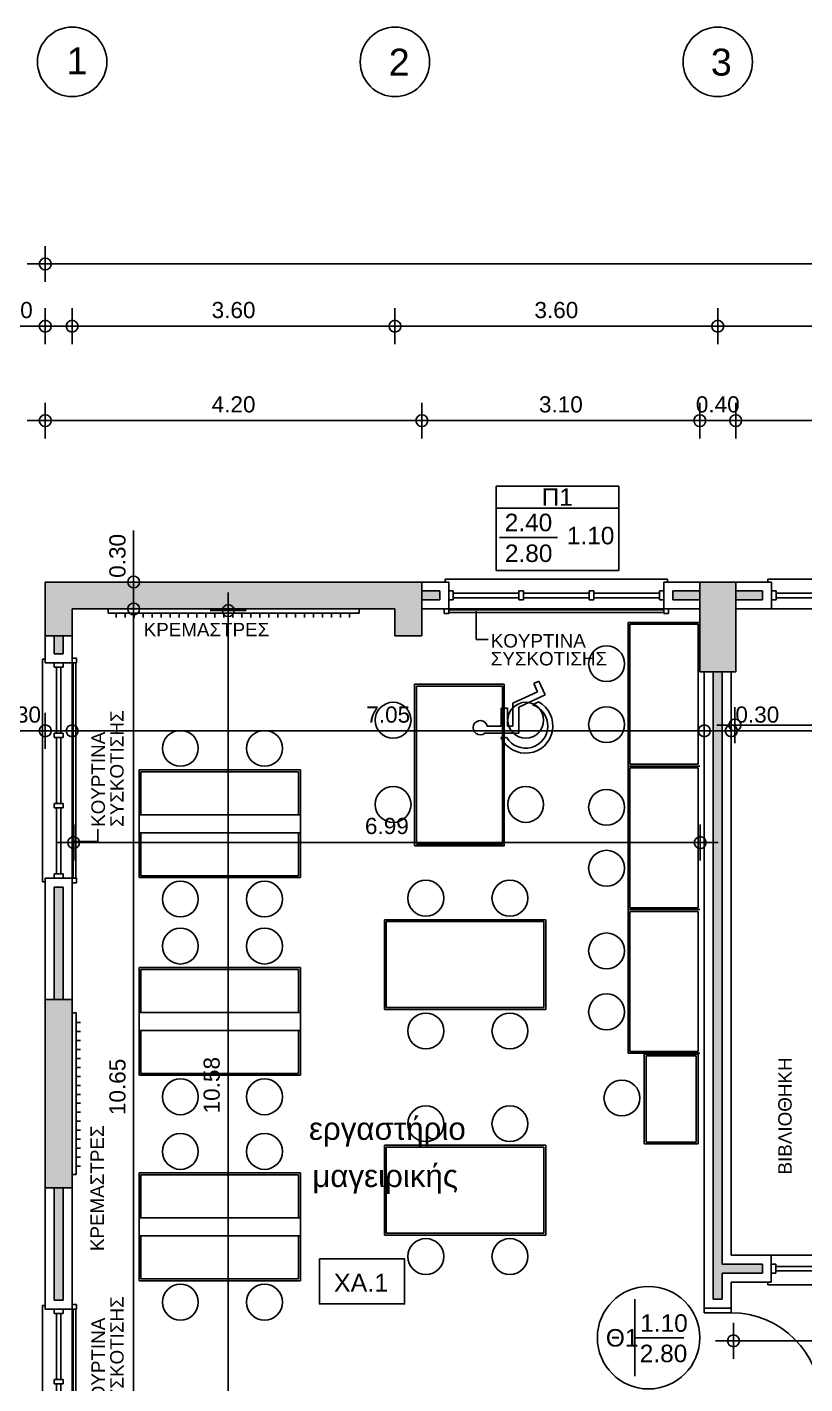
# Model space of a CAD drawing. Header units: metres. Extents: x -11 to 85, y -301 to 135.
# Drawn here: x 14.57 to 23.25, y -107.54 to -92.43 of the extents above; entities that cross this region are included whole.
import ezdxf

# ---------------------------------------------------------------- set-up
doc = ezdxf.new("R2010")
doc.units = ezdxf.units.M
doc.header["$LTSCALE"] = 0.036
doc.header["$PDMODE"] = 2
for name, color, linetype in [('arxitek aorofos', 252, 'Continuous'), ('DIMBLK', 252, 'Continuous'), ('electext', 20, 'Continuous'), ('Epipla', 252, 'Continuous'), ('HLEK_FL001_SYMBOLS', 230, 'Continuous'), ('Parathira', 252, 'Continuous')]:
    doc.layers.add(name, color=color, linetype=linetype)
doc.styles.add('COMU-N', font='arial.ttf')
doc.styles.get("Standard").update_dxf_attribs({"font": 'arial.ttf'})
doc.dimstyles.new('CADWDOT', dxfattribs={"dimscale": 0.1, "dimtxt": 1.8, "dimasz": 0.08, "dimexe": 2, "dimexo": 0, "dimgap": 0.09, "dimtad": 0, "dimrnd": 0.001, "dimzin": 0, "dimdsep": 46, "dimtxsty": 'Standard', "dimblk1": 'ARTDIM', "dimblk2": 'ARTDIM', "dimsah": 1, "dimcen": 0.09, "dimdle": 0.05, "dimse1": 1, "dimse2": 1, "dimadec": 0, "dimazin": 0, "dimtfac": 1, "dimtmove": 0, "dimatfit": 3, "dimldrblk": 'ARTDIM', "dimfxl": 2, "dimtvp": 0.9999, "dimtolj": 1, "dimtzin": 0, "dimarcsym": 0})

# ---------------------------------------------------------------- blocks, each defined once
blk = doc.blocks.new('A$C52D13D70')
at = {"layer": 'Parathira'}
for p, q in [((-0.33, 0.04), (-0.33, -2.44)), ((-0.3, 0.04), (-0.33, 0.04)), ((-0.1, 0), (-0.2, 0)), ((-0.2, 0), (-0.2, -0.05)), ((-0.1, -0.05), (-0.1, 0)), ((0, 0), (0, -2.4)), ((-0.2, -0.05), (-0.1, -0.05)), ((-0.175, -0.05), (-0.175, -0.783)), ((-0.125, -0.05), (-0.125, -0.783)), ((-0.1, -0.783), (-0.2, -0.783)), ((-0.2, -0.783), (-0.2, -0.833)), ((-0.2, -0.833), (-0.1, -0.833)), ((-0.175, -0.833), (-0.175, -1.567)), ((-0.125, -0.833), (-0.125, -1.567)), ((-0.1, -0.833), (-0.1, -0.783)), ((-0.1, -1.567), (-0.2, -1.567)), ((-0.2, -1.567), (-0.2, -1.617)), ((-0.2, -1.617), (-0.1, -1.617)), ((-0.175, -1.617), (-0.175, -2.35)), ((-0.125, -1.617), (-0.125, -2.35)), ((-0.1, -1.617), (-0.1, -1.567)), ((-0.1, -2.35), (-0.2, -2.35)), ((-0.2, -2.35), (-0.2, -2.4)), ((-0.2, -2.4), (-0.1, -2.4)), ((-0.1, -2.4), (-0.1, -2.35)), ((-0.33, -2.44), (-0.3, -2.44))]:
    blk.add_line(p, q, dxfattribs=at)
blk = doc.blocks.new('A$C14EC32DB')
for p, q in [((0.3, 2.44), (0.33, 2.44)), ((0.33, 2.44), (0.33, -0.04)), ((0, 2.4), (0, 0)), ((0.1, 2.4), (0.1, 2.35)), ((0.1, 2.35), (0.2, 2.35)), ((0.125, 2.35), (0.125, 1.617)), ((0.175, 2.35), (0.175, 1.617)), ((0.2, 2.35), (0.2, 2.4)), ((0.1, 1.617), (0.1, 1.567)), ((0.2, 1.617), (0.1, 1.617)), ((0.1, 1.567), (0.2, 1.567)), ((0.125, 1.567), (0.125, 0.833)), ((0.175, 1.567), (0.175, 0.833)), ((0.2, 1.567), (0.2, 1.617)), ((0.1, 0.833), (0.1, 0.783)), ((0.2, 0.833), (0.1, 0.833)), ((0.1, 0.783), (0.2, 0.783)), ((0.125, 0.783), (0.125, 0.05)), ((0.175, 0.783), (0.175, 0.05)), ((0.2, 0.783), (0.2, 0.833)), ((0.1, 0.05), (0.1, 0)), ((0.2, 0.05), (0.1, 0.05)), ((0.2, 0), (0.2, 0.05)), ((0.3, -0.04), (0.33, -0.04))]:
    blk.add_line(p, q)
blk = doc.blocks.new('ARTDIM')
at = {"layer": 'DIMBLK'}
for p, q in [((0, -24.9975), (0, 24.9975)), ((-24.9975, 0), (24.9975, 0))]:
    blk.add_line(p, q, dxfattribs=at)
blk.add_circle((0, 0), 8.25, dxfattribs=at)
blk = doc.blocks.new('*D976')
at = {"layer": 'arxitek aorofos', "color": 0, "lineweight": -2}
blk.add_line((15.082, -95.757), (18.666, -95.757), dxfattribs=at)
at = {"layer": 'Defpoints', "color": 0, "transparency": 16777216}
for p in [(15.074, -92.48), (18.674, -92.48), (18.674, -95.757)]:
    blk.add_point(p, dxfattribs=at)
at = {"layer": 'arxitek aorofos', "color": 0, "lineweight": -2, "xscale": 0.008, "yscale": 0.008, "zscale": 0.008, "rotation": 180}
blk.add_blockref('ARTDIM', (15.074, -95.757), dxfattribs=at)
at = {"layer": 'arxitek aorofos', "color": 0, "lineweight": -2, "xscale": 0.008, "yscale": 0.008, "zscale": 0.008}
blk.add_blockref('ARTDIM', (18.674, -95.757), dxfattribs=at)
at = {"layer": 'arxitek aorofos', "color": 0, "insert": (16.874, -95.578), "char_height": 0.18, "attachment_point": 5}
blk.add_mtext('\\A1;3.60', dxfattribs=at)
blk = doc.blocks.new('*D977')
at = {"layer": 'arxitek aorofos', "color": 0, "lineweight": -2}
blk.add_line((18.682, -95.757), (22.266, -95.757), dxfattribs=at)
at = {"layer": 'Defpoints', "color": 0, "transparency": 16777216}
for p in [(18.674, -92.48), (22.274, -92.48), (22.274, -95.757)]:
    blk.add_point(p, dxfattribs=at)
at = {"layer": 'arxitek aorofos', "color": 0, "lineweight": -2, "xscale": 0.008, "yscale": 0.008, "zscale": 0.008, "rotation": 180}
blk.add_blockref('ARTDIM', (18.674, -95.757), dxfattribs=at)
at = {"layer": 'arxitek aorofos', "color": 0, "lineweight": -2, "xscale": 0.008, "yscale": 0.008, "zscale": 0.008}
blk.add_blockref('ARTDIM', (22.274, -95.757), dxfattribs=at)
at = {"layer": 'arxitek aorofos', "color": 0, "insert": (20.474, -95.578), "char_height": 0.18, "attachment_point": 5}
blk.add_mtext('\\A1;3.60', dxfattribs=at)
blk = doc.blocks.new('*D978')
at = {"layer": 'arxitek aorofos', "color": 0, "lineweight": -2}
blk.add_line((22.282, -95.757), (25.866, -95.757), dxfattribs=at)
at = {"layer": 'Defpoints', "color": 0, "transparency": 16777216}
for p in [(22.274, -92.48), (25.874, -95.757), (25.874, -95.757)]:
    blk.add_point(p, dxfattribs=at)
at = {"layer": 'arxitek aorofos', "color": 0, "lineweight": -2, "xscale": 0.008, "yscale": 0.008, "zscale": 0.008, "rotation": 180}
blk.add_blockref('ARTDIM', (22.274, -95.757), dxfattribs=at)
at = {"layer": 'arxitek aorofos', "color": 0, "lineweight": -2, "xscale": 0.008, "yscale": 0.008, "zscale": 0.008}
blk.add_blockref('ARTDIM', (25.874, -95.757), dxfattribs=at)
at = {"layer": 'arxitek aorofos', "color": 0, "insert": (24.074, -95.578), "char_height": 0.18, "attachment_point": 5}
blk.add_mtext('\\A1;3.60', dxfattribs=at)
blk = doc.blocks.new('*D986')
at = {"layer": 'arxitek aorofos', "color": 0, "lineweight": -2}
for p, q in [((14.774, -95.757), (14.106, -95.757)), ((15.066, -95.757), (14.782, -95.757))]:
    blk.add_line(p, q, dxfattribs=at)
at = {"layer": 'Defpoints', "color": 0, "transparency": 16777216}
for p in [(14.774, -95.757), (15.074, -95.757), (14.774, -97.888)]:
    blk.add_point(p, dxfattribs=at)
at = {"layer": 'arxitek aorofos', "color": 0, "lineweight": -2, "xscale": 0.008, "yscale": 0.008, "zscale": 0.008, "rotation": 180}
blk.add_blockref('ARTDIM', (14.774, -95.757), dxfattribs=at)
at = {"layer": 'arxitek aorofos', "color": 0, "lineweight": -2, "xscale": 0.008, "yscale": 0.008, "zscale": 0.008}
blk.add_blockref('ARTDIM', (15.074, -95.757), dxfattribs=at)
at = {"layer": 'arxitek aorofos', "color": 0, "insert": (14.39, -95.578), "char_height": 0.18, "attachment_point": 5}
blk.add_mtext('\\A1;0.30', dxfattribs=at)
blk = doc.blocks.new('*D987')
at = {"layer": 'arxitek aorofos', "color": 0, "lineweight": -2}
blk.add_line((14.782, -95.064), (47.766, -95.064), dxfattribs=at)
at = {"layer": 'Defpoints', "color": 0, "transparency": 16777216}
for p in [(47.774, -95.064), (14.774, -96.246), (47.774, -96.246)]:
    blk.add_point(p, dxfattribs=at)
at = {"layer": 'arxitek aorofos', "color": 0, "lineweight": -2, "xscale": 0.008, "yscale": 0.008, "zscale": 0.008, "rotation": 180}
blk.add_blockref('ARTDIM', (14.774, -95.064), dxfattribs=at)
at = {"layer": 'arxitek aorofos', "color": 0, "lineweight": -2, "xscale": 0.008, "yscale": 0.008, "zscale": 0.008}
blk.add_blockref('ARTDIM', (47.774, -95.064), dxfattribs=at)
at = {"layer": 'arxitek aorofos', "color": 0, "insert": (31.274, -94.884), "char_height": 0.18, "attachment_point": 5}
blk.add_mtext('\\A1;33.00', dxfattribs=at)
blk = doc.blocks.new('*D988')
at = {"layer": 'arxitek aorofos', "color": 0, "lineweight": -2}
blk.add_line((14.782, -96.809), (18.966, -96.809), dxfattribs=at)
at = {"layer": 'Defpoints', "color": 0, "transparency": 16777216}
for p in [(18.974, -96.809), (14.774, -97.888), (18.974, -97.888)]:
    blk.add_point(p, dxfattribs=at)
at = {"layer": 'arxitek aorofos', "color": 0, "lineweight": -2, "xscale": 0.008, "yscale": 0.008, "zscale": 0.008, "rotation": 180}
blk.add_blockref('ARTDIM', (14.774, -96.809), dxfattribs=at)
at = {"layer": 'arxitek aorofos', "color": 0, "lineweight": -2, "xscale": 0.008, "yscale": 0.008, "zscale": 0.008}
blk.add_blockref('ARTDIM', (18.974, -96.809), dxfattribs=at)
at = {"layer": 'arxitek aorofos', "color": 0, "insert": (16.874, -96.629), "char_height": 0.18, "attachment_point": 5}
blk.add_mtext('\\A1;4.20', dxfattribs=at)
blk = doc.blocks.new('*D989')
at = {"layer": 'arxitek aorofos', "color": 0, "lineweight": -2}
blk.add_line((18.982, -96.809), (22.066, -96.809), dxfattribs=at)
at = {"layer": 'Defpoints', "color": 0, "transparency": 16777216}
for p in [(22.074, -96.809), (18.974, -97.888), (22.074, -97.888)]:
    blk.add_point(p, dxfattribs=at)
at = {"layer": 'arxitek aorofos', "color": 0, "lineweight": -2, "xscale": 0.008, "yscale": 0.008, "zscale": 0.008, "rotation": 180}
blk.add_blockref('ARTDIM', (18.974, -96.809), dxfattribs=at)
at = {"layer": 'arxitek aorofos', "color": 0, "lineweight": -2, "xscale": 0.008, "yscale": 0.008, "zscale": 0.008}
blk.add_blockref('ARTDIM', (22.074, -96.809), dxfattribs=at)
at = {"layer": 'arxitek aorofos', "color": 0, "insert": (20.524, -96.629), "char_height": 0.18, "attachment_point": 5}
blk.add_mtext('\\A1;3.10', dxfattribs=at)
blk = doc.blocks.new('*D990')
at = {"layer": 'arxitek aorofos', "color": 0, "lineweight": -2}
blk.add_line((22.082, -96.809), (22.466, -96.809), dxfattribs=at)
at = {"layer": 'Defpoints', "color": 0, "transparency": 16777216}
for p in [(22.474, -96.809), (22.074, -97.888), (22.474, -97.888)]:
    blk.add_point(p, dxfattribs=at)
at = {"layer": 'arxitek aorofos', "color": 0, "lineweight": -2, "xscale": 0.008, "yscale": 0.008, "zscale": 0.008, "rotation": 180}
blk.add_blockref('ARTDIM', (22.074, -96.809), dxfattribs=at)
at = {"layer": 'arxitek aorofos', "color": 0, "lineweight": -2, "xscale": 0.008, "yscale": 0.008, "zscale": 0.008}
blk.add_blockref('ARTDIM', (22.474, -96.809), dxfattribs=at)
at = {"layer": 'arxitek aorofos', "color": 0, "insert": (22.274, -96.629), "char_height": 0.18, "attachment_point": 5}
blk.add_mtext('\\A1;0.40', dxfattribs=at)
blk = doc.blocks.new('*D991')
at = {"layer": 'arxitek aorofos', "color": 0, "lineweight": -2}
blk.add_line((22.482, -96.809), (25.666, -96.809), dxfattribs=at)
at = {"layer": 'Defpoints', "color": 0, "transparency": 16777216}
for p in [(25.674, -96.809), (22.474, -97.888), (25.674, -97.888)]:
    blk.add_point(p, dxfattribs=at)
at = {"layer": 'arxitek aorofos', "color": 0, "lineweight": -2, "xscale": 0.008, "yscale": 0.008, "zscale": 0.008, "rotation": 180}
blk.add_blockref('ARTDIM', (22.474, -96.809), dxfattribs=at)
at = {"layer": 'arxitek aorofos', "color": 0, "lineweight": -2, "xscale": 0.008, "yscale": 0.008, "zscale": 0.008}
blk.add_blockref('ARTDIM', (25.674, -96.809), dxfattribs=at)
at = {"layer": 'arxitek aorofos', "color": 0, "insert": (24.074, -96.629), "char_height": 0.18, "attachment_point": 5}
blk.add_mtext('\\A1;3.20', dxfattribs=at)
blk = doc.blocks.new('*D1086')
at = {"layer": 'arxitek aorofos', "color": 0, "lineweight": -2}
for p, q in [((14.774, -100.265), (14.199, -100.265)), ((15.066, -100.265), (14.782, -100.265))]:
    blk.add_line(p, q, dxfattribs=at)
at = {"layer": 'Defpoints', "color": 0, "transparency": 16777216}
for p in [(14.774, -99.538), (15.074, -99.538), (14.774, -100.265)]:
    blk.add_point(p, dxfattribs=at)
at = {"layer": 'arxitek aorofos', "color": 0, "lineweight": -2, "xscale": 0.008, "yscale": 0.008, "zscale": 0.008, "rotation": 180}
blk.add_blockref('ARTDIM', (14.774, -100.265), dxfattribs=at)
at = {"layer": 'arxitek aorofos', "color": 0, "lineweight": -2, "xscale": 0.008, "yscale": 0.008, "zscale": 0.008}
blk.add_blockref('ARTDIM', (15.074, -100.265), dxfattribs=at)
at = {"layer": 'arxitek aorofos', "color": 0, "insert": (14.482, -100.085), "char_height": 0.18, "attachment_point": 5}
blk.add_mtext('\\A1;0.30', dxfattribs=at)
blk = doc.blocks.new('*D1087')
at = {"layer": 'arxitek aorofos', "color": 0, "lineweight": -2}
blk.add_line((22.116, -100.265), (15.082, -100.265), dxfattribs=at)
at = {"layer": 'Defpoints', "color": 0, "transparency": 16777216}
for p in [(15.074, -99.607), (22.124, -99.607), (15.074, -100.265)]:
    blk.add_point(p, dxfattribs=at)
at = {"layer": 'arxitek aorofos', "color": 0, "lineweight": -2, "xscale": 0.008, "yscale": 0.008, "zscale": 0.008, "rotation": 180}
blk.add_blockref('ARTDIM', (15.074, -100.265), dxfattribs=at)
at = {"layer": 'arxitek aorofos', "color": 0, "lineweight": -2, "xscale": 0.008, "yscale": 0.008, "zscale": 0.008}
blk.add_blockref('ARTDIM', (22.124, -100.265), dxfattribs=at)
at = {"layer": 'arxitek aorofos', "color": 0, "insert": (18.599, -100.085), "char_height": 0.18, "attachment_point": 5}
blk.add_mtext('\\A1;7.05', dxfattribs=at)
blk = doc.blocks.new('*D1088')
at = {"layer": 'arxitek aorofos', "color": 0, "lineweight": -2}
for p, q in [((22.132, -100.265), (22.416, -100.265)), ((22.424, -100.265), (22.998, -100.265))]:
    blk.add_line(p, q, dxfattribs=at)
at = {"layer": 'Defpoints', "color": 0, "transparency": 16777216}
for p in [(22.124, -99.607), (22.424, -99.607), (22.424, -100.265)]:
    blk.add_point(p, dxfattribs=at)
at = {"layer": 'arxitek aorofos', "color": 0, "lineweight": -2, "xscale": 0.008, "yscale": 0.008, "zscale": 0.008, "rotation": 180}
blk.add_blockref('ARTDIM', (22.124, -100.265), dxfattribs=at)
at = {"layer": 'arxitek aorofos', "color": 0, "lineweight": -2, "xscale": 0.008, "yscale": 0.008, "zscale": 0.008}
blk.add_blockref('ARTDIM', (22.424, -100.265), dxfattribs=at)
at = {"layer": 'arxitek aorofos', "color": 0, "insert": (22.715, -100.085), "char_height": 0.18, "attachment_point": 5}
blk.add_mtext('\\A1;0.30', dxfattribs=at)
blk = doc.blocks.new('*D1089')
at = {"layer": 'arxitek aorofos', "color": 0, "lineweight": -2}
blk.add_line((22.432, -100.265), (29.316, -100.265), dxfattribs=at)
at = {"layer": 'Defpoints', "color": 0, "transparency": 16777216}
for p in [(22.424, -99.607), (29.324, -99.607), (29.324, -100.265)]:
    blk.add_point(p, dxfattribs=at)
at = {"layer": 'arxitek aorofos', "color": 0, "lineweight": -2, "xscale": 0.008, "yscale": 0.008, "zscale": 0.008, "rotation": 180}
blk.add_blockref('ARTDIM', (22.424, -100.265), dxfattribs=at)
at = {"layer": 'arxitek aorofos', "color": 0, "lineweight": -2, "xscale": 0.008, "yscale": 0.008, "zscale": 0.008}
blk.add_blockref('ARTDIM', (29.324, -100.265), dxfattribs=at)
at = {"layer": 'arxitek aorofos', "color": 0, "insert": (25.874, -100.085), "char_height": 0.18, "attachment_point": 5}
blk.add_mtext('\\A1;6.90', dxfattribs=at)
blk = doc.blocks.new('*D1097')
at = {"layer": 'arxitek aorofos', "color": 0, "lineweight": -2}
for p, q in [((15.76, -98.607), (15.76, -98.033)), ((15.76, -98.899), (15.76, -98.615))]:
    blk.add_line(p, q, dxfattribs=at)
at = {"layer": 'Defpoints', "color": 0, "transparency": 16777216}
for p in [(15.074, -98.607), (15.76, -98.607), (15.074, -98.907)]:
    blk.add_point(p, dxfattribs=at)
at = {"layer": 'arxitek aorofos', "color": 0, "lineweight": -2, "xscale": 0.008, "yscale": 0.008, "zscale": 0.008}
for p, rotation in [((15.76, -98.607), 90), ((15.76, -98.907), 270)]:
    blk.add_blockref('ARTDIM', p, dxfattribs=dict(at, rotation=rotation))
at = {"layer": 'arxitek aorofos', "color": 0, "insert": (15.58, -98.316), "char_height": 0.18, "attachment_point": 5, "rotation": 90}
blk.add_mtext('\\A1;0.30', dxfattribs=at)
blk = doc.blocks.new('*D1098')
at = {"layer": 'arxitek aorofos', "color": 0, "lineweight": -2}
blk.add_line((15.76, -98.915), (15.76, -109.549), dxfattribs=at)
at = {"layer": 'Defpoints', "color": 0, "transparency": 16777216}
for p in [(15.074, -98.907), (15.074, -109.557), (15.76, -109.557)]:
    blk.add_point(p, dxfattribs=at)
at = {"layer": 'arxitek aorofos', "color": 0, "lineweight": -2, "xscale": 0.008, "yscale": 0.008, "zscale": 0.008}
for p, rotation in [((15.76, -98.907), 90), ((15.76, -109.557), 270)]:
    blk.add_blockref('ARTDIM', p, dxfattribs=dict(at, rotation=rotation))
at = {"layer": 'arxitek aorofos', "color": 0, "insert": (15.58, -104.232), "char_height": 0.18, "attachment_point": 5, "rotation": 90}
blk.add_mtext('\\A1;10.65', dxfattribs=at)
blk = doc.blocks.new('A$C074263FA')
at = {"layer": 'Epipla'}
for p, q in [((0.05, -0.01), (2.45, -0.01)), ((0.05, -0.04), (2.45, -0.04))]:
    blk.add_line(p, q, dxfattribs=at)
for points in [[(0, -0.05), (0, 0), (0.05, 0), (0.05, -0.05)], [(2.5, -0.05), (2.5, 0), (2.45, 0), (2.45, -0.05)]]:
    blk.add_lwpolyline(points, close=True, dxfattribs=at)
blk = doc.blocks.new('*D1875')
at = {"layer": 'Defpoints', "color": 0, "transparency": 16777216}
for p in [(15.091, -99.418), (22.078, -99.418), (22.078, -101.51)]:
    blk.add_point(p, dxfattribs=at)
at = {"layer": 'HLEK_FL001_SYMBOLS', "color": 0, "lineweight": -2, "transparency": 16777216}
blk.add_line((15.099, -101.51), (22.07, -101.51), dxfattribs=at)
at = {"layer": 'HLEK_FL001_SYMBOLS', "color": 0, "lineweight": -2, "transparency": 16777216, "xscale": 0.008, "yscale": 0.008, "zscale": 0.008, "rotation": 180}
blk.add_blockref('ARTDIM', (15.091, -101.51), dxfattribs=at)
at = {"layer": 'HLEK_FL001_SYMBOLS', "color": 0, "lineweight": -2, "transparency": 16777216, "xscale": 0.008, "yscale": 0.008, "zscale": 0.008}
blk.add_blockref('ARTDIM', (22.078, -101.51), dxfattribs=at)
at = {"layer": 'HLEK_FL001_SYMBOLS', "color": 0, "transparency": 16777216, "insert": (18.584, -101.326), "char_height": 0.18, "attachment_point": 5}
blk.add_mtext('\\A1;6.99', dxfattribs=at)
blk = doc.blocks.new('*D1876')
at = {"layer": 'Defpoints', "color": 0, "transparency": 16777216}
for p in [(16.383, -98.925), (16.383, -109.501), (16.815, -109.501)]:
    blk.add_point(p, dxfattribs=at)
at = {"layer": 'HLEK_FL001_SYMBOLS', "color": 0, "lineweight": -2, "transparency": 16777216}
blk.add_line((16.815, -98.933), (16.815, -109.493), dxfattribs=at)
at = {"layer": 'HLEK_FL001_SYMBOLS', "color": 0, "lineweight": -2, "transparency": 16777216, "xscale": 0.008, "yscale": 0.008, "zscale": 0.008}
for p, rotation in [((16.815, -98.925), 90), ((16.815, -109.501), 270)]:
    blk.add_blockref('ARTDIM', p, dxfattribs=dict(at, rotation=rotation))
at = {"layer": 'HLEK_FL001_SYMBOLS', "color": 0, "transparency": 16777216, "insert": (16.631, -104.213), "char_height": 0.18, "attachment_point": 5, "rotation": 90}
blk.add_mtext('\\A1;10.58', dxfattribs=at)
blk = doc.blocks.new('*D1877')
at = {"layer": 'Defpoints', "color": 0, "transparency": 16777216}
for p in [(22.465, -100.151), (29.314, -100.151), (29.314, -100.201)]:
    blk.add_point(p, dxfattribs=at)
at = {"layer": 'HLEK_FL001_SYMBOLS', "color": 0, "lineweight": -2, "transparency": 16777216}
blk.add_line((22.473, -100.201), (29.306, -100.201), dxfattribs=at)
at = {"layer": 'HLEK_FL001_SYMBOLS', "color": 0, "lineweight": -2, "transparency": 16777216, "xscale": 0.008, "yscale": 0.008, "zscale": 0.008, "rotation": 180}
blk.add_blockref('ARTDIM', (22.465, -100.201), dxfattribs=at)
at = {"layer": 'HLEK_FL001_SYMBOLS', "color": 0, "lineweight": -2, "transparency": 16777216, "xscale": 0.008, "yscale": 0.008, "zscale": 0.008}
blk.add_blockref('ARTDIM', (29.314, -100.201), dxfattribs=at)
at = {"layer": 'HLEK_FL001_SYMBOLS', "color": 0, "transparency": 16777216, "insert": (25.89, -100.017), "char_height": 0.18, "attachment_point": 5}
blk.add_mtext('\\A1;6.85', dxfattribs=at)
blk = doc.blocks.new('*D1897')
at = {"layer": 'Defpoints', "color": 0, "transparency": 16777216}
for p in [(22.449, -106.69), (43.582, -106.69), (43.582, -107.061)]:
    blk.add_point(p, dxfattribs=at)
at = {"layer": 'HLEK_FL001_SYMBOLS', "color": 0, "lineweight": -2, "transparency": 16777216}
blk.add_line((22.457, -107.061), (43.574, -107.061), dxfattribs=at)
at = {"layer": 'HLEK_FL001_SYMBOLS', "color": 0, "lineweight": -2, "transparency": 16777216, "xscale": 0.008, "yscale": 0.008, "zscale": 0.008, "rotation": 180}
blk.add_blockref('ARTDIM', (22.449, -107.061), dxfattribs=at)
at = {"layer": 'HLEK_FL001_SYMBOLS', "color": 0, "lineweight": -2, "transparency": 16777216, "xscale": 0.008, "yscale": 0.008, "zscale": 0.008}
blk.add_blockref('ARTDIM', (43.582, -107.061), dxfattribs=at)
at = {"layer": 'HLEK_FL001_SYMBOLS', "color": 0, "transparency": 16777216, "insert": (33.016, -106.877), "char_height": 0.18, "attachment_point": 5}
blk.add_mtext('\\A1;21.13', dxfattribs=at)

msp = doc.modelspace()

# ---------------------------------------------------------------- hatches: boundary and pattern name
at = {"layer": 'arxitek aorofos'}
for points in [[(18.974, -98.607), (14.774, -98.607), (14.774, -99.207), (15.074, -99.207), (15.074, -98.907), (18.674, -98.907), (18.674, -99.207), (18.974, -99.207)], [(22.074, -99.607), (22.474, -99.607), (22.474, -98.607), (22.074, -98.607)], [(19.174, -98.807), (19.174, -98.707), (18.974, -98.707), (18.974, -98.807)], [(21.774, -98.707), (21.774, -98.807), (22.074, -98.807), (22.074, -98.707)], [(22.774, -98.707), (22.474, -98.707), (22.474, -98.807), (22.774, -98.807)], [(14.974, -99.207), (14.874, -99.207), (14.874, -99.407), (14.974, -99.407)], [(22.224, -106.598), (22.324, -106.598), (22.324, -106.307), (22.771, -106.307), (22.771, -106.207), (22.324, -106.207), (22.324, -99.607), (22.224, -99.607)], [(14.974, -102.007), (14.874, -102.007), (14.874, -103.257), (14.974, -103.257)], [(15.074, -103.257), (14.774, -103.257), (14.774, -105.357), (15.074, -105.357)], [(14.974, -105.357), (14.874, -105.357), (14.874, -106.607), (14.974, -106.607)]]:
    msp.add_hatch(color=256, dxfattribs=at).paths.add_polyline_path(points)

# ---------------------------------------------------------------- linework, layer by layer
for p, q in [((19.802, -98.477), (19.802, -97.54)), ((19.802, -97.54), (21.17, -97.54)), ((21.17, -97.54), (21.17, -98.477)), ((21.17, -97.786), (19.802, -97.786)), ((19.841, -98.111), (20.487, -98.111)), ((21.17, -98.477), (19.802, -98.477)), ((14.774, -99.207), (14.774, -98.607)), ((14.774, -98.607), (18.974, -98.607)), ((18.974, -98.607), (18.974, -99.207)), ((18.974, -98.607), (19.274, -98.607)), ((19.274, -98.607), (19.274, -98.907)), ((21.674, -98.607), (21.674, -98.907)), ((21.674, -98.607), (22.074, -98.607)), ((22.074, -98.607), (22.074, -99.607)), ((22.074, -98.607), (22.474, -98.607)), ((22.474, -98.607), (22.474, -99.607)), ((22.474, -98.607), (22.874, -98.607)), ((22.874, -98.607), (22.874, -98.907)), ((18.974, -98.707), (19.174, -98.707)), ((18.974, -98.807), (19.174, -98.807)), ((19.174, -98.707), (19.174, -98.807)), ((21.774, -98.707), (22.074, -98.707)), ((21.774, -98.707), (21.774, -98.807)), ((21.774, -98.807), (22.074, -98.807)), ((22.474, -98.707), (22.774, -98.707)), ((22.474, -98.807), (22.774, -98.807)), ((22.774, -98.707), (22.774, -98.807)), ((15.074, -99.207), (15.074, -98.907)), ((15.074, -98.907), (18.674, -98.907)), ((15.566, -98.953), (15.566, -99.003)), ((15.566, -98.953), (15.566, -99.003)), ((15.666, -98.953), (15.666, -99.003)), ((15.666, -98.953), (15.666, -99.003)), ((15.766, -98.953), (15.766, -99.003)), ((15.766, -98.953), (15.766, -99.003)), ((15.866, -98.953), (15.866, -99.003)), ((15.866, -98.953), (15.866, -99.003)), ((15.966, -98.953), (15.966, -99.003)), ((15.966, -98.953), (15.966, -99.003)), ((16.066, -98.953), (16.066, -99.003)), ((16.066, -98.953), (16.066, -99.003)), ((16.166, -98.953), (16.166, -99.003)), ((16.166, -98.953), (16.166, -99.003)), ((16.266, -98.953), (16.266, -99.003)), ((16.366, -98.953), (16.366, -99.003)), ((16.466, -98.953), (16.466, -99.003)), ((16.566, -98.953), (16.566, -99.003)), ((16.666, -98.953), (16.666, -99.003)), ((16.766, -98.953), (16.766, -99.003)), ((16.866, -98.953), (16.866, -99.003)), ((16.966, -98.953), (16.966, -99.003)), ((17.066, -98.953), (17.066, -99.003)), ((17.166, -98.953), (17.166, -99.003)), ((17.266, -98.953), (17.266, -99.003)), ((17.366, -98.953), (17.366, -99.003)), ((17.466, -98.953), (17.466, -99.003)), ((17.566, -98.953), (17.566, -99.003)), ((17.666, -98.953), (17.666, -99.003)), ((17.766, -98.953), (17.766, -99.003)), ((17.866, -98.953), (17.866, -99.003)), ((17.966, -98.953), (17.966, -99.003)), ((18.066, -98.953), (18.066, -99.003)), ((18.166, -98.953), (18.166, -99.003)), ((18.674, -99.207), (18.674, -98.907)), ((18.974, -98.907), (19.274, -98.907)), ((19.579, -98.931), (19.579, -99.247)), ((21.674, -98.907), (22.074, -98.907)), ((22.474, -98.907), (22.874, -98.907)), ((21.274, -99.057), (21.274, -100.657)), ((22.074, -99.057), (21.274, -99.057)), ((21.294, -99.077), (21.294, -100.637)), ((22.054, -99.077), (21.294, -99.077)), ((22.054, -100.637), (22.054, -99.077)), ((14.774, -99.207), (15.074, -99.207)), ((14.774, -99.507), (14.774, -99.207)), ((14.874, -99.407), (14.874, -99.207)), ((14.974, -99.407), (14.974, -99.207)), ((15.074, -99.507), (15.074, -99.207)), ((18.974, -99.207), (18.674, -99.207)), ((19.579, -99.247), (19.715, -99.247)), ((14.874, -99.407), (14.974, -99.407)), ((14.774, -99.507), (15.074, -99.507)), ((22.074, -99.607), (22.474, -99.607)), ((22.124, -99.607), (22.124, -106.698)), ((22.224, -99.607), (22.224, -106.598)), ((22.324, -99.607), (22.324, -106.207)), ((22.424, -99.607), (22.424, -106.107)), ((19.893, -99.746), (18.893, -99.746)), ((18.893, -99.746), (18.893, -101.546)), ((19.893, -101.546), (19.893, -99.746)), ((20.221, -99.739), (20.279, -99.712)), ((20.221, -99.739), (20.264, -99.832)), ((20.279, -99.712), (20.349, -99.865)), ((19.873, -99.766), (18.913, -99.766)), ((18.913, -99.766), (18.913, -101.526)), ((19.873, -101.526), (19.873, -99.766)), ((19.99, -99.958), (20.264, -99.832)), ((20.056, -100), (20.349, -99.865)), ((19.858, -100.214), (19.858, -100.014)), ((19.858, -100.014), (19.93, -100.014)), ((19.93, -100.214), (19.93, -100.014)), ((19.99, -100.214), (19.99, -99.958)), ((20.056, -100.292), (20.056, -100)), ((20.207, -99.974), (20.275, -99.943)), ((19.703, -100.214), (19.858, -100.214)), ((19.93, -100.214), (19.99, -100.214)), ((19.675, -100.292), (20.056, -100.292)), ((19.856, -100.34), (19.919, -100.34)), ((21.274, -100.657), (21.274, -102.257)), ((22.074, -100.657), (21.274, -100.657)), ((21.274, -100.657), (22.074, -100.657)), ((21.294, -100.637), (22.054, -100.637)), ((17.62, -100.7), (15.82, -100.7)), ((15.82, -100.7), (15.82, -101.9)), ((15.84, -100.72), (15.84, -101.2)), ((17.6, -100.72), (15.84, -100.72)), ((17.6, -101.2), (17.6, -100.72)), ((17.62, -101.9), (17.62, -100.7)), ((21.294, -100.677), (21.294, -102.237)), ((22.054, -100.677), (21.294, -100.677)), ((22.054, -102.237), (22.054, -100.677)), ((17.62, -101.2), (15.82, -101.2)), ((15.361, -101.498), (15.361, -101.362)), ((15.82, -101.4), (17.62, -101.4)), ((15.84, -101.4), (15.84, -101.88)), ((17.6, -101.88), (17.6, -101.4)), ((15.092, -101.498), (15.361, -101.498)), ((18.893, -101.546), (19.893, -101.546)), ((18.913, -101.526), (19.873, -101.526)), ((14.774, -103.257), (14.774, -101.907)), ((14.774, -101.907), (15.074, -101.907)), ((14.874, -103.257), (14.874, -102.007)), ((14.874, -102.007), (14.974, -102.007)), ((14.974, -103.257), (14.974, -102.007)), ((15.074, -103.257), (15.074, -101.907)), ((15.82, -101.9), (17.62, -101.9)), ((15.84, -101.88), (17.6, -101.88)), ((22.074, -102.257), (21.274, -102.257)), ((21.274, -102.257), (22.074, -102.257)), ((21.274, -102.257), (21.274, -103.857)), ((21.294, -102.237), (22.054, -102.237)), ((22.054, -102.277), (21.294, -102.277)), ((21.294, -102.277), (21.294, -103.837)), ((22.054, -103.837), (22.054, -102.277)), ((18.556, -102.369), (18.556, -103.369)), ((20.356, -102.369), (18.556, -102.369)), ((18.576, -102.389), (18.576, -103.349)), ((20.336, -102.389), (18.576, -102.389)), ((20.336, -103.349), (20.336, -102.389)), ((20.356, -103.369), (20.356, -102.369)), ((15.82, -102.903), (15.82, -104.103)), ((17.62, -102.903), (15.82, -102.903)), ((15.84, -102.923), (15.84, -103.403)), ((17.6, -102.923), (15.84, -102.923)), ((17.6, -103.403), (17.6, -102.923)), ((17.62, -104.103), (17.62, -102.903)), ((14.774, -103.257), (15.074, -103.257)), ((14.774, -105.357), (14.774, -103.257)), ((15.074, -103.257), (15.074, -105.357)), ((18.556, -103.369), (20.356, -103.369)), ((18.576, -103.349), (20.336, -103.349)), ((15.119, -103.515), (15.169, -103.515)), ((17.62, -103.403), (15.82, -103.403)), ((15.119, -103.615), (15.169, -103.615)), ((15.82, -103.603), (17.62, -103.603)), ((15.84, -103.603), (15.84, -104.083)), ((17.6, -104.083), (17.6, -103.603)), ((15.119, -103.715), (15.169, -103.715)), ((15.119, -103.815), (15.169, -103.815)), ((21.294, -103.837), (22.054, -103.837)), ((15.119, -103.915), (15.169, -103.915)), ((21.274, -103.857), (22.074, -103.857)), ((22.054, -103.866), (21.454, -103.866)), ((21.454, -103.866), (21.454, -104.866)), ((22.034, -103.886), (21.474, -103.886)), ((21.474, -103.886), (21.474, -104.846)), ((22.034, -104.846), (22.034, -103.886)), ((22.054, -104.866), (22.054, -103.866)), ((15.119, -104.015), (15.169, -104.015)), ((15.119, -104.115), (15.169, -104.115)), ((15.82, -104.103), (17.62, -104.103)), ((15.84, -104.083), (17.6, -104.083)), ((15.119, -104.215), (15.169, -104.215)), ((15.119, -104.315), (15.169, -104.315)), ((15.119, -104.415), (15.169, -104.415)), ((15.119, -104.515), (15.169, -104.515)), ((15.119, -104.615), (15.169, -104.615)), ((15.119, -104.715), (15.169, -104.715)), ((15.119, -104.815), (15.169, -104.815)), ((18.556, -104.882), (18.556, -105.882)), ((20.356, -104.882), (18.556, -104.882)), ((20.356, -105.882), (20.356, -104.882)), ((21.454, -104.866), (22.054, -104.866)), ((21.474, -104.846), (22.034, -104.846)), ((15.119, -104.915), (15.169, -104.915)), ((15.119, -105.015), (15.169, -105.015)), ((15.119, -105.015), (15.169, -105.015)), ((18.576, -104.902), (18.576, -105.862)), ((20.336, -104.902), (18.576, -104.902)), ((20.336, -105.862), (20.336, -104.902)), ((15.119, -105.115), (15.169, -105.115)), ((15.119, -105.115), (15.169, -105.115)), ((17.62, -105.191), (15.82, -105.191)), ((15.82, -105.191), (15.82, -106.391)), ((17.62, -106.391), (17.62, -105.191)), ((15.84, -105.211), (15.84, -105.691)), ((17.6, -105.211), (15.84, -105.211)), ((17.6, -105.691), (17.6, -105.211)), ((14.774, -105.357), (15.074, -105.357)), ((14.774, -106.707), (14.774, -105.357)), ((14.874, -106.607), (14.874, -105.357)), ((14.974, -106.607), (14.974, -105.357)), ((15.074, -106.707), (15.074, -105.357)), ((17.62, -105.691), (15.82, -105.691)), ((15.82, -105.891), (17.62, -105.891)), ((15.84, -105.891), (15.84, -106.371)), ((17.6, -106.371), (17.6, -105.891)), ((18.556, -105.882), (20.356, -105.882)), ((18.576, -105.862), (20.336, -105.862)), ((22.424, -106.107), (22.871, -106.107)), ((22.871, -106.107), (22.871, -106.407)), ((22.324, -106.207), (22.771, -106.207)), ((22.771, -106.207), (22.771, -106.307)), ((15.82, -106.391), (17.62, -106.391)), ((15.84, -106.371), (17.6, -106.371)), ((22.324, -106.307), (22.771, -106.307)), ((22.324, -106.307), (22.324, -106.598)), ((22.424, -106.407), (22.871, -106.407)), ((22.424, -106.407), (22.424, -106.698)), ((14.774, -106.707), (15.074, -106.707)), ((14.874, -106.607), (14.974, -106.607)), ((21.348, -106.597), (21.348, -107.455)), ((22.424, -106.698), (22.124, -106.698)), ((22.124, -106.748), (22.124, -106.698)), ((22.324, -106.598), (22.224, -106.598)), ((22.424, -106.698), (22.424, -106.748)), ((22.424, -106.748), (22.124, -106.748)), ((22.424, -106.748), (22.374, -106.748)), ((21.348, -107.026), (21.894, -107.026))]:
    msp.add_line(p, q, dxfattribs=at)
for points in [[(15.474, -98.953), (18.273, -98.953), (18.273, -98.907), (15.474, -98.907)], [(15.119, -105.207), (15.119, -103.408), (15.074, -103.408), (15.074, -105.207)]]:
    msp.add_lwpolyline(points, close=True, dxfattribs=at)
for centre, radius in [((15.074, -92.812), 0.387), ((18.674, -92.812), 0.387), ((22.274, -92.812), 0.387), ((21.034, -99.517), 0.2), ((18.653, -100.147), 0.2), ((20.132, -100.147), 0.2), ((21.034, -100.196), 0.2), ((16.281, -100.46), 0.2), ((17.219, -100.46), 0.2), ((18.653, -101.085), 0.2), ((20.132, -101.085), 0.2), ((21.034, -101.117), 0.2), ((21.034, -101.796), 0.2), ((16.281, -102.139), 0.2), ((17.219, -102.139), 0.2), ((19.018, -102.129), 0.2), ((19.956, -102.129), 0.2), ((16.281, -102.663), 0.2), ((17.219, -102.663), 0.2), ((21.034, -102.717), 0.2), ((21.034, -103.396), 0.2), ((19.018, -103.609), 0.2), ((19.956, -103.609), 0.2), ((16.281, -104.342), 0.2), ((17.219, -104.342), 0.2), ((21.205, -104.356), 0.2), ((19.018, -104.642), 0.2), ((19.956, -104.642), 0.2), ((16.281, -104.951), 0.2), ((17.219, -104.951), 0.2), ((19.018, -106.122), 0.2), ((19.956, -106.122), 0.2), ((16.281, -106.63), 0.2), ((17.219, -106.63), 0.2), ((21.502, -107.026), 0.571)]:
    msp.add_circle(centre, radius, dxfattribs=at)
for centre, radius, start, end in [((20.131, -100.21), 0.304, 205.3172, 61.5589), ((20.131, -100.21), 0.248, 211.6138, 72.0188), ((19.625, -100.23), 0.08, 11.5177, 308.7093), ((22.424, -107.748), 1, 270, 90)]:
    msp.add_arc(centre, radius, start, end, dxfattribs=at)
at = {"layer": 'electext'}
msp.add_lwpolyline([(17.832, -106.148), (18.781, -106.148), (18.781, -106.649), (17.832, -106.649)], close=True, dxfattribs=at)

# ---------------------------------------------------------------- block references
at = {"layer": 'arxitek aorofos'}
for name, p, rotation in [('A$C52D13D70', (21.674, -98.907), 270), ('A$C52D13D70', (25.274, -98.907), 270), ('A$C074263FA', (15.074, -101.957), 90), ('A$C14EC32DB', (22.871, -106.107), 270), ('A$C074263FA', (15.074, -109.157), 90)]:
    msp.add_blockref(name, p, dxfattribs=dict(at, rotation=rotation))
for name, p in [('A$C074263FA', (19.224, -98.907)), ('A$C52D13D70', (15.074, -99.507)), ('A$C52D13D70', (15.074, -106.707))]:
    msp.add_blockref(name, p, dxfattribs=at)

# ---------------------------------------------------------------- texts
at = {"layer": 'arxitek aorofos', "style": 'COMU-N'}
for s, height, p in [('1', 0.3, (15.012, -92.951)), ('2', 0.3, (18.605, -92.965)), ('3', 0.3, (22.197, -92.965)), ('Π1', 0.195, (20.31, -97.758)), ('2.40', 0.195, (19.898, -98.041)), ('1.10', 0.195, (20.591, -98.187)), ('2.80', 0.195, (19.9, -98.384)), ('ΚΟΥΡΤΙΝΑ', 0.15, (19.742, -99.337)), ('ΣΥΣΚΟΤΙΣΗΣ', 0.15, (19.742, -99.536)), ('εργαστήριο', 0.25, (17.715, -104.822)), ('μαγειρικής', 0.25, (17.752, -105.348)), ('1.10', 0.195, (21.409, -106.96)), ('Θ1', 0.195, (21.026, -107.125)), ('2.80', 0.195, (21.404, -107.299))]:
    msp.add_text(s, height=height, dxfattribs=at).set_placement(p)
at = {"layer": 'arxitek aorofos', "linetype": 'Continuous'}
msp.add_text('ΚΡΕΜΑΣΤΡΕΣ', height=0.15, dxfattribs=at).set_placement((15.872, -99.212))
at = {"layer": 'arxitek aorofos', "style": 'COMU-N'}
for s, p in [('ΣΥΣΚΟΤΙΣΗΣ', (15.648, -101.335)), ('ΚΟΥΡΤΙΝΑ', (15.439, -101.335)), ('ΣΥΣΚΟΤΙΣΗΣ', (15.648, -107.863)), ('ΚΟΥΡΤΙΝΑ', (15.439, -107.863))]:
    msp.add_text(s, height=0.15, rotation=90, dxfattribs=at).set_placement(p)
at = {"layer": 'arxitek aorofos', "linetype": 'Continuous'}
for s, p in [('ΒΙΒΛΙΟΘΗΚΗ', (23.098, -105.208)), ('ΚΡΕΜΑΣΤΡΕΣ', (15.428, -106.061))]:
    msp.add_text(s, height=0.15, rotation=90, dxfattribs=at).set_placement(p)
at = {"layer": 'electext', "style": 'COMU-N'}
msp.add_text('XA.1', height=0.2, dxfattribs=at).set_placement((17.993, -106.514))

# ---------------------------------------------------------------- dimensions: what is measured, and where the dimension line sits
at = {"layer": 'arxitek aorofos'}
for base, p1, p2, picture, middle in [((18.674, -95.757), (15.074, -92.48), (18.674, -92.48), '*D976', (16.874, -95.578)), ((22.274, -95.757), (18.674, -92.48), (22.274, -92.48), '*D977', (20.474, -95.578)), ((25.874, -95.757), (22.274, -92.48), (25.874, -95.757), '*D978', (24.074, -95.578)), ((47.774, -95.064), (14.774, -96.246), (47.774, -96.246), '*D987', (31.274, -94.884)), ((18.974, -96.809), (14.774, -97.888), (18.974, -97.888), '*D988', (16.874, -96.629)), ((22.074, -96.809), (18.974, -97.888), (22.074, -97.888), '*D989', (20.524, -96.629)), ((25.674, -96.809), (22.474, -97.888), (25.674, -97.888), '*D991', (24.074, -96.629)), ((14.774, -100.265), (15.074, -99.538), (14.774, -99.538), '*D1086', (14.482, -100.085)), ((15.074, -100.265), (22.124, -99.607), (15.074, -99.607), '*D1087', (18.599, -100.085)), ((22.424, -100.265), (22.124, -99.607), (22.424, -99.607), '*D1088', (22.715, -100.085)), ((29.324, -100.265), (22.424, -99.607), (29.324, -99.607), '*D1089', (25.874, -100.085))]:
    dim = msp.add_linear_dim(base=base, p1=p1, p2=p2, dimstyle='CADWDOT', dxfattribs=at)
    dim.commit()
    dim.dimension.update_dxf_attribs({"geometry": picture, "text_midpoint": middle})
for base, p1, p2, picture, middle in [((14.774, -95.757), (15.074, -95.757), (14.774, -97.888), '*D986', (14.39, -95.757)), ((22.474, -96.809), (22.074, -97.888), (22.474, -97.888), '*D990', (22.274, -96.809))]:
    dim = msp.add_linear_dim(base=base, p1=p1, p2=p2, dimstyle='CADWDOT', dxfattribs=at)
    dim.commit()
    dim.dimension.update_dxf_attribs({"geometry": picture, "text_midpoint": middle, "dimtype": 160})
for base, p2, picture, middle in [((15.76, -98.607), (15.074, -98.607), '*D1097', (15.58, -98.316)), ((15.76, -109.557), (15.074, -109.557), '*D1098', (15.58, -104.232))]:
    dim = msp.add_linear_dim(base=base, p1=(15.074, -98.907), p2=p2, angle=90, dimstyle='CADWDOT', dxfattribs=at)
    dim.commit()
    dim.dimension.update_dxf_attribs({"geometry": picture, "text_midpoint": middle})
at = {"layer": 'HLEK_FL001_SYMBOLS'}
dim = msp.add_linear_dim(base=(16.815, -109.501), p1=(16.383, -98.925), p2=(16.383, -109.501), angle=90, dimstyle='CADWDOT', override={"dimfxl": 0.18}, dxfattribs=at)
dim.commit()
dim.dimension.update_dxf_attribs({"geometry": '*D1876', "text_midpoint": (16.631, -104.213)})
for base, p1, p2, picture, middle in [((22.078, -101.51), (15.091, -99.418), (22.078, -99.418), '*D1875', (18.584, -101.326)), ((29.314, -100.201), (22.465, -100.151), (29.314, -100.151), '*D1877', (25.89, -100.017)), ((43.582, -107.061), (22.449, -106.69), (43.582, -106.69), '*D1897', (33.016, -106.877))]:
    dim = msp.add_linear_dim(base=base, p1=p1, p2=p2, dimstyle='CADWDOT', override={"dimfxl": 0.18}, dxfattribs=at)
    dim.commit()
    dim.dimension.update_dxf_attribs({"geometry": picture, "text_midpoint": middle})

doc.saveas('drawing.dxf')
